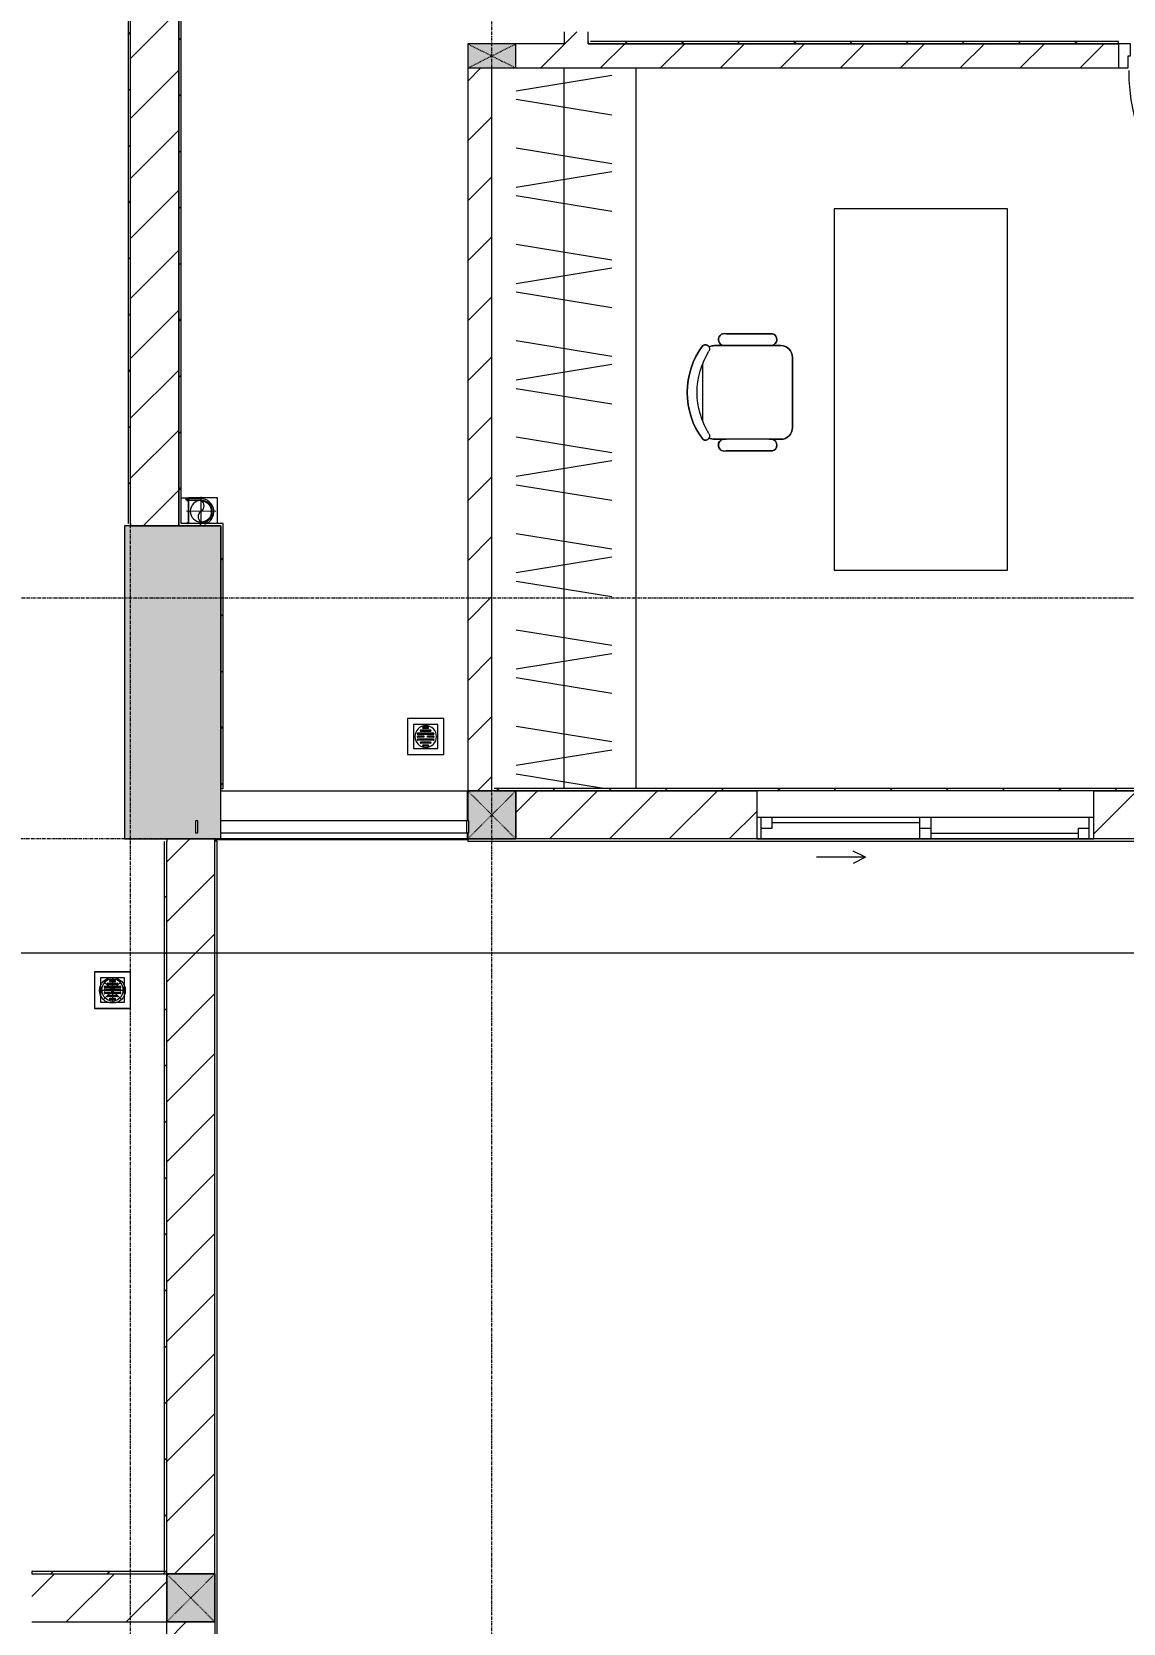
# Model space of a CAD drawing. Header units: millimetres. Extents: x 5356 to 209803, y -16346 to 109894.
# Drawn here: x 44043 to 48574, y 21282 to 27887 of the extents above; entities that cross this region are included whole.
import ezdxf

# ---------------------------------------------------------------- set-up
doc = ezdxf.new("R2010")
doc.units = ezdxf.units.MM
for name, pattern in [('Dash', [6, 3, -3]), ('Grid Line', [22.225, 12.7, -3.175, 3.175, -3.175]), ('IMPORT-CENTER _3_', [10.16, 6.35, -1.27, 1.27, -1.27])]:
    doc.linetypes.add(name, pattern=pattern)
for name, color, linetype, lineweight in [('0-1', 7, 'Continuous', 5), ('A-ANNO-DIMS', 211, 'Continuous', 9), ('A-ANNO-DIMS-220', 211, 'Continuous', 9), ('A-DETL-GENF-1', 9, 'Continuous', 9), ('A-DOOR-1', 9, 'Continuous', 9), ('A-FLOR-1', 9, 'Continuous', 9), ('A-FLOR-HRAL-1', 9, 'Continuous', 9), ('A-GLAZ', 151, 'Continuous', 9), ('A-WALL', 113, 'Continuous', 9), ('A-WALL-1', 253, 'Continuous', 18), ('A-WALL-2', 9, 'Continuous', 9), ('A-WALL-3', 113, 'Continuous', 18), ('A-WALL-PATT-1', 10, 'Continuous', 9), ('A-WALL-PATT-2', 9, 'Continuous', 9), ('A-WALL-PATT-3', 111, 'Continuous', 9), ('G-IMPT', 8, 'Continuous', 9), ('G-IMPT-2', 8, 'IMPORT-CENTER _3_', 9), ('I-FURN', 30, 'Continuous', 9), ('I-FURN-1', 9, 'Continuous', 9), ('I-WALL-1', 253, 'Continuous', 18), ('I-WALL-3', 2, 'Continuous', 18), ('M-EQPM', 50, 'Continuous', 9), ('S-COLS', 52, 'Continuous', 9), ('S-COLS-1', 254, 'Continuous', 5), ('S-COLS-2', 253, 'Continuous', 18), ('S-COLS-3', 9, 'Continuous', 9), ('S-COLS-4', 52, 'Continuous', 18), ('S-COLS-5', 52, 'Dash', 9), ('S-COLS-HDLN', 52, 'Dash', 9), ('S-COLS-HDLN-1', 9, 'Dash', 9), ('S-GRID-1', 1, 'Grid Line', 9)]:
    doc.layers.add(name, color=color, linetype=linetype, lineweight=lineweight)
doc.styles.add('Arial_2', font='arial_0.ttf', dxfattribs={"width": 0.9, "height": 660})
doc.dimstyles.new('1_Dim_chi_tiet_khu_đất_2', dxfattribs={"dimscale": 304.8, "dimtxt": 673.371204, "dimasz": 0.866142, "dimexe": 0.721785, "dimexo": 0.0625, "dimgap": 0.072178, "dimtad": 1, "dimdec": 0, "dimrnd": 5, "dimzin": 0, "dimdsep": 46, "dimtxsty": 'Arial_2', "dimblk1": 'OBLIQUE', "dimblk2": 'OBLIQUE', "dimsah": 1, "dimcen": 0.09, "dimdle": 0.721785, "dimazin": 0, "dimtfac": 1, "dimtdec": 4, "dimtix": 1, "dimtmove": 0, "dimatfit": 3, "dimfxl": 2.165354, "dimfxlon": 1, "dimtvp": 1, "dimtolj": 1, "dimtzin": 0, "dimarcsym": 2})
pattern_1 = [(45, (0, 0), (-124.4508, 124.4508), [])]
pattern_2 = [(45, (0, 0), (-116.6726, 116.6726), [])]

# ---------------------------------------------------------------- blocks, each defined once
blk = doc.blocks.new('NCV_TKTC_KET CAU_rvt-1-TKCS_MB ĐỊNH VỊ MỐC TỌA ĐỘ CÔNG TRÌNH')
at = {"layer": 'S-COLS-1'}
h = blk.add_hatch(color=256, dxfattribs=at)
h.paths.add_polyline_path([(44827.6, 24536.9), (44827.6, 25836.9), (44427.6, 25836.9), (44427.6, 24536.9), (44732.6, 24536.9)])
h.paths.add_polyline_path([(44732.6, 24561.9), (44722.6, 24561.9), (44722.6, 24611.9), (44732.6, 24611.9)])
at = {"layer": 'A-FLOR-1'}
blk.add_line((44802.6, 24535.3), (45852.6, 24535.3), dxfattribs=at)
at = {"layer": 'S-COLS-2'}
for p, q in [((44827.6, 25836.9), (44427.6, 25836.9)), ((44427.6, 25836.9), (44427.6, 24536.9)), ((44827.6, 24536.9), (44827.6, 25836.9)), ((44427.6, 24536.9), (44827.6, 24536.9))]:
    blk.add_line(p, q, dxfattribs=at)
blk = doc.blocks.new('DOOR_CW_01 CANH MO-PANEL KINH - DIW_01-900x2200-CỬA GỖ VÂN LAMINATE-553393-TKCS_MB ĐỊNH VỊ MỐC TỌA ĐỘ CÔNG TRÌNH')
at = {"layer": 'A-DETL-GENF-1'}
for p, q in [((-397, 872), (-357, 872)), ((-397, 752), (-397, 872)), ((-357, 872), (-357, 752)), ((-442, 737), (-442, 816.5)), ((-399, 820.5), (-438, 820.5)), ((-434, 799.5), (-434, 737)), ((-399, 803.5), (-430, 803.5)), ((-399, 831.8), (-397, 831.8)), ((-399, 792.2), (-399, 831.8)), ((-397, 792.2), (-397, 831.8)), ((-357, 792.2), (-357, 831.8)), ((-355, 831.8), (-357, 831.8)), ((-355, 792.2), (-355, 831.8)), ((-355, 820.5), (-316, 820.5)), ((-355, 803.5), (-324, 803.5)), ((-320, 799.5), (-320, 737)), ((-312, 737), (-312, 816.5)), ((-397, 792.2), (-399, 792.2)), ((-357, 752), (-397, 752)), ((-397, 738), (-391, 738)), ((-397, 738), (-397, 196)), ((-363, 752), (-391, 752)), ((-391, 752), (-391, 738)), ((-363, 738), (-363, 752)), ((-357, 738), (-363, 738)), ((-357, 792.2), (-355, 792.2)), ((-357, 196), (-357, 738)), ((-433.9, 711.2), (-427.3, 715.8)), ((-320.1, 711.2), (-326.7, 715.8)), ((-397, 196), (-391, 196)), ((-357, 182), (-397, 182)), ((-397, 182), (-397, 62)), ((-391, 196), (-391, 182)), ((-391, 182), (-363, 182)), ((-357, 196), (-363, 196)), ((-363, 182), (-363, 196)), ((-357, 62), (-357, 182)), ((-397, 62), (-357, 62))]:
    blk.add_line(p, q, dxfattribs=at)
blk.add_circle((-407, 60), 10, dxfattribs=at)
for centre, radius, start, end in [((-407, 60), 814, 360, 92), ((-438, 816.5), 4, 90, 180), ((-430, 799.5), 4, 90, 180), ((-324, 799.5), 4, 360, 90), ((-316, 816.5), 4, 0, 90), ((-397, 737), 45, 180, 215), ((-397, 737), 37, 180, 215), ((-357, 737), 37, 325, 0), ((-357, 737), 45, 325, 0)]:
    blk.add_arc(centre, radius, start, end, dxfattribs=at)
at = {"layer": 'A-DOOR-1'}
for p, q in [((-410, 50), (-450, 50)), ((-450, 50), (-450, -50)), ((-410, 0), (-410, 50)), ((-400, 0), (-410, 0)), ((-407, 50), (-382, 50)), ((-400, -50), (-400, 0)), ((410, 0), (400, 0)), ((400, 0), (400, -50)), ((450, 50), (410, 50)), ((410, 50), (410, 0)), ((450, -50), (450, 50)), ((-450, -50), (-400, -50)), ((400, -50), (450, -50))]:
    blk.add_line(p, q, dxfattribs=at)
blk = doc.blocks.new('TU DO LV A - TU DO LV A-V11-TKCS_MB ĐỊNH VỊ MỐC TỌA ĐỘ CÔNG TRÌNH')
at = {"layer": 'I-FURN'}
for p, q in [((10, 136.3), (68.9, 499)), ((169, 101), (104.4, 499)), ((202.5, 101), (267.1, 499)), ((404.3, 101), (468.9, 499)), ((569, 101), (504.4, 499)), ((602.5, 101), (667.1, 499)), ((804.3, 101), (868.9, 499)), ((969, 101), (904.4, 499)), ((1002.5, 101), (1067.1, 499)), ((1204.3, 101), (1268.9, 499)), ((1369, 101), (1304.4, 499)), ((1402.5, 101), (1467.1, 499)), ((1604.3, 101), (1668.9, 499)), ((1769, 101), (1704.4, 499)), ((1802.5, 101), (1867.1, 499)), ((2004.3, 101), (2068.9, 499)), ((2169, 101), (2104.4, 499)), ((2202.5, 101), (2267.1, 499)), ((2404.3, 101), (2468.9, 499)), ((2569, 101), (2504.4, 499)), ((2602.5, 101), (2667.1, 499)), ((2804.3, 101), (2868.9, 499)), ((2969, 101), (2904.4, 499)), ((10, 300), (3000, 300)), ((10, 0), (3000, 0))]:
    blk.add_line(p, q, dxfattribs=at)
at = {"layer": 'I-FURN-1'}
blk.add_line((10, 0), (3000, 0), dxfattribs=at)
blk = doc.blocks.new('BAN LV A - BAN LV A_dwg_ban hoc2-348006-TKCS_MB ĐỊNH VỊ MỐC TỌA ĐỘ CÔNG TRÌNH')
at = {"layer": 'I-FURN'}
for p, q in [((145.8, 437.4), (-145.8, 437.4)), ((-243, 354.4), (-243, 162)), ((-194.4, 388.8), (-194.4, 113.4)), ((194.4, 113.4), (194.4, 388.8)), ((194.4, 351.4), (194.4, 150.8)), ((243.7, 162), (243.7, 354.4)), ((-120.5, 64.8), (120.5, 64.8))]:
    blk.add_line(p, q, dxfattribs=at)
at = {"layer": 'I-FURN', "flags": 128}
blk.add_lwpolyline([(-737.8, 610.5), (-737.8, 1330.5), (-154.9, 1330.5), (762.2, 1330.5), (762.2, 610.5)], close=True, dxfattribs=at)
at = {"layer": 'I-FURN'}
for centre, radius, start, end in [((-145.8, 388.8), 48.6, 90, 180), ((145.8, 388.8), 48.6, 360, 90), ((-218.7, 347.3), 25.3, 343.7398, 163.7398), ((219.4, 347.3), 25.3, 16.2602, 170.70537), ((-218.7, 154.9), 25.3, 163.7398, 16.2602), ((219.4, 154.9), 25.3, 189.29463, 16.2602), ((-180.2, 75.4), 17.8, 57.97259, 216.69006), ((-145.8, 113.4), 48.6, 180, 207.58444), ((0, 359.3), 318.2, 237.57575, 302.42425), ((180.2, 75.4), 17.8, 323.30994, 122.02741), ((145.8, 113.4), 48.6, 332.41556, 0), ((0, 324), 324, 233.1301, 306.8699)]:
    blk.add_arc(centre, radius, start, end, dxfattribs=at)
blk = doc.blocks.new('BAN LV A - BAN LV A_dwg-348005-TKCS_MB ĐỊNH VỊ MỐC TỌA ĐỘ CÔNG TRÌNH')
at = {"extrusion": (0, 0, -1), "zscale": -1, "rotation": 180}
blk.add_blockref('BAN LV A - BAN LV A_dwg_ban hoc2-348006-TKCS_MB ĐỊNH VỊ MỐC TỌA ĐỘ CÔNG TRÌNH', (-729, 1383.7), dxfattribs=at)
blk = doc.blocks.new('BAN LV A - BAN LV A-348231-TKCS_MB ĐỊNH VỊ MỐC TỌA ĐỘ CÔNG TRÌNH')
at = {"layer": 'I-FURN-1'}
for p, q in [((534.6, 1270.3), (534.6, 1235.9)), ((923.4, 1232.9), (923.4, 1270.3)), ((486, 1221.7), (486, 1029.3)), ((972.7, 1029.3), (972.7, 1221.7)), ((534.6, 1029.3), (534.6, 994.9)), ((923.4, 994.9), (923.4, 1032.3)), ((583.2, 946.3), (874.8, 946.3)), ((1491.2, 773.2), (-8.8, 773.2)), ((-8.8, 773.2), (-8.8, 53.2)), ((1491.2, 53.2), (1491.2, 773.2)), ((-8.8, 53.2), (1491.2, 53.2))]:
    blk.add_line(p, q, dxfattribs=at)
for centre, radius, start, end in [((729, 1059.7), 324, 53.1301, 126.8699), ((548.9, 1308.3), 17.8, 143.30994, 240.59603), ((583.2, 1270.3), 48.6, 152.41556, 180), ((909.2, 1308.3), 17.8, 299.40397, 36.69006), ((874.8, 1270.3), 48.6, 360, 27.58444), ((510.3, 1228.8), 25.3, 16.2602, 196.2602), ((948.4, 1228.8), 25.3, 343.7398, 170.70537), ((510.3, 1036.4), 25.3, 196.2602, 343.7398), ((583.2, 994.9), 48.6, 180, 270), ((874.8, 994.9), 48.6, 270, 360), ((948.4, 1036.4), 25.3, 189.29463, 343.7398)]:
    blk.add_arc(centre, radius, start, end, dxfattribs=at)
blk.add_blockref('BAN LV A - BAN LV A_dwg-348005-TKCS_MB ĐỊNH VỊ MỐC TỌA ĐỘ CÔNG TRÌNH', (0, 0))
blk = doc.blocks.new('Railing - 50 x 10mm-457210-TKCS_MB ĐỊNH VỊ MỐC TỌA ĐỘ CÔNG TRÌNH')
at = {"layer": 'A-FLOR-HRAL-1'}
for p, q in [((25, 5), (-25, 5)), ((-25, 5), (-25, -5)), ((25, -5), (25, 5)), ((-25, -5), (25, -5))]:
    blk.add_line(p, q, dxfattribs=at)
blk = doc.blocks.new('Railing - Railing-641395-TKCS_MB ĐỊNH VỊ MỐC TỌA ĐỘ CÔNG TRÌNH')
at = {"layer": 'A-FLOR-HRAL-1'}
for p, q in [((22939.1, 15351.2), (21919.1, 15351.2)), ((21919.1, 15301.2), (22939.1, 15301.2))]:
    blk.add_line(p, q, dxfattribs=at)
at = {"rotation": 90.00000000000001}
for p in [(21819.1, 15326.2), (22944.1, 15326.2)]:
    blk.add_blockref('Railing - 50 x 10mm-457210-TKCS_MB ĐỊNH VỊ MỐC TỌA ĐỘ CÔNG TRÌNH', p, dxfattribs=at)
blk = doc.blocks.new('G1_SOF - BO TRU - 100x200-V63-TKCS_MB ĐỊNH VỊ MỐC TỌA ĐỘ CÔNG TRÌNH')
at = {"layer": 'S-COLS-3'}
blk.add_hatch(color=256, dxfattribs=at).paths.add_polyline_path([(50, -100), (50, 100), (-50, 100), (-50, -100)])
at = {"layer": 'S-COLS-2'}
for p, q in [((50, 100), (-50, 100)), ((-50, 100), (-50, -100)), ((50, -100), (50, 100)), ((-50, -100), (50, -100))]:
    blk.add_line(p, q, dxfattribs=at)
at = {"layer": 'S-COLS-HDLN-1'}
for p, q in [((50, 100), (-50, -100)), ((-50, 100), (50, -100))]:
    blk.add_line(p, q, dxfattribs=at)
blk = doc.blocks.new('NCV_TKTC_TANG 1_rvt-1-TKCS_MB ĐỊNH VỊ MỐC TỌA ĐỘ CÔNG TRÌNH')
at = {"layer": 'A-WALL-PATT-1'}
h = blk.add_hatch(dxfattribs=at)
h.set_pattern_fill('FP_2', color=256, style=0, pattern_type=2)
h.set_pattern_definition(pattern_1)
h.paths.add_polyline_path([(46252.6, 27836.9), (46352.6, 27836.9), (46352.6, 27886.9), (46252.6, 27886.9)])
h.paths.add_polyline_path([(46352.6, 28786.9), (46352.6, 28836.9), (46252.6, 28836.9), (46252.6, 28786.9), (46302.6, 28786.9)])
h = blk.add_hatch(dxfattribs=at)
h.set_pattern_fill('FP_2', color=256, style=0, pattern_type=2)
h.set_pattern_definition(pattern_1)
h.paths.add_polyline_path([(48554.2, 27736.9), (48554.2, 27836.9), (46052.6, 27836.9), (46052.6, 27736.9), (47721.6, 27736.9)])
h = blk.add_hatch(dxfattribs=at)
h.set_pattern_fill('FP_2', color=256, style=0, pattern_type=2)
h.set_pattern_definition(pattern_1)
h.paths.add_polyline_path([(45852.6, 24736.9), (45952.6, 24736.9), (45952.6, 27736.9), (45852.6, 27736.9), (45852.6, 24746.9)])
at = {"layer": 'A-WALL-PATT-2'}
h = blk.add_hatch(dxfattribs=at)
h.set_pattern_fill('FP_3', color=256, style=0, pattern_type=2)
h.set_pattern_definition(pattern_2)
h.paths.add_polyline_path([(44652.6, 25836.9), (44662.6, 25836.9), (44662.6, 28836.9), (44652.6, 28836.9), (44652.6, 26063.1)])
h = blk.add_hatch(dxfattribs=at)
h.set_pattern_fill('FP_3', color=256, style=0, pattern_type=2)
h.set_pattern_definition(pattern_2)
h.paths.add_polyline_path([(49552.6, 27836.9), (49662.6, 27836.9), (49662.6, 27846.9), (49454.2, 27846.9), (49454.2, 27836.9)])
h.paths.add_polyline_path([(47721.6, 27836.9), (48554.2, 27836.9), (48554.2, 27846.9), (46352.6, 27846.9), (46352.6, 27836.9), (46511.2, 27836.9)])
h = blk.add_hatch(dxfattribs=at)
h.set_pattern_fill('FP_3', color=256, style=0, pattern_type=2)
h.set_pattern_definition(pattern_2)
h.paths.add_polyline_path([(44837.6, 25836.9), (44837.6, 25846.9), (44662.6, 25846.9), (44662.6, 25836.9), (44827.6, 25836.9)])
h = blk.add_hatch(dxfattribs=at)
h.set_pattern_fill('FP_3', color=256, style=0, pattern_type=2)
h.set_pattern_definition(pattern_2)
h.paths.add_polyline_path([(44827.6, 24746.9), (44837.6, 24746.9), (44837.6, 25836.9), (44827.6, 25836.9), (44827.6, 25076.9)])
h = blk.add_hatch(dxfattribs=at)
h.set_pattern_fill('FP_3', color=256, style=0, pattern_type=2)
h.set_pattern_definition(pattern_2)
h.paths.add_polyline_path([(48932.1, 24736.9), (49552.6, 24736.9), (49552.6, 24746.9), (45962.6, 24746.9), (45962.6, 24736.9), (48452.6, 24736.9)])
at = {"layer": 'A-WALL-1'}
for p, q in [((46252.6, 27836.9), (46052.6, 27836.9)), ((46352.6, 27836.9), (46352.6, 27846.9)), ((45952.6, 24736.9), (45952.6, 27736.9)), ((45852.6, 24746.9), (45852.6, 24736.9)), ((45852.6, 24736.9), (45952.6, 24736.9))]:
    blk.add_line(p, q, dxfattribs=at)
at = {"layer": 'A-WALL-2'}
for p, q in [((46252.6, 27886.9), (46252.6, 27836.9)), ((46352.6, 27846.9), (46352.6, 27886.9)), ((48554.2, 27836.9), (46352.6, 27836.9)), ((46352.6, 27836.9), (48554.2, 27836.9)), ((45852.6, 27736.9), (45852.6, 24746.9)), ((46052.6, 27736.9), (48554.2, 27736.9)), ((44827.6, 24736.9), (45852.2, 24736.9)), ((45852.2, 24611.9), (45852.2, 24736.9)), ((45852.2, 24536.9), (44827.6, 24536.9)), ((45852.2, 24536.9), (45852.2, 24561.9))]:
    blk.add_line(p, q, dxfattribs=at)
at = {"layer": 'I-WALL-1'}
for p, q in [((44652.6, 28836.9), (44652.6, 25836.9)), ((44662.6, 25846.9), (44662.6, 28826.9)), ((46352.6, 27846.9), (46352.6, 27836.9)), ((48554.2, 27846.9), (46362.6, 27846.9)), ((48554.2, 27836.9), (48554.2, 27846.9)), ((44652.6, 25836.9), (44662.6, 25836.9)), ((44837.6, 25846.9), (44662.6, 25846.9)), ((44662.6, 25836.9), (44827.6, 25836.9)), ((44827.6, 25836.9), (44827.6, 24746.9)), ((44837.6, 25836.9), (44837.6, 25846.9)), ((44837.6, 24746.9), (44837.6, 25836.9)), ((44827.6, 24746.9), (44837.6, 24746.9)), ((49542.6, 24746.9), (45962.6, 24746.9)), ((45962.6, 24736.9), (47052.6, 24736.9)), ((48452.6, 24736.9), (49552.6, 24736.9))]:
    blk.add_line(p, q, dxfattribs=at)
at = {"layer": 'A-DOOR-1', "rotation": 180}
blk.add_blockref('DOOR_CW_01 CANH MO-PANEL KINH - DIW_01-900x2200-CỬA GỖ VÂN LAMINATE-553393-TKCS_MB ĐỊNH VỊ MỐC TỌA ĐỘ CÔNG TRÌNH', (49004.2, 27786.9), dxfattribs=at)
at = {"layer": 'A-FLOR-HRAL-1'}
blk.add_blockref('Railing - Railing-641395-TKCS_MB ĐỊNH VỊ MỐC TỌA ĐỘ CÔNG TRÌNH', (22908.5, 9260.7), dxfattribs=at)
at = {"layer": 'I-FURN-1'}
for name, p, rotation in [('TU DO LV A - TU DO LV A-V11-TKCS_MB ĐỊNH VỊ MỐC TỌA ĐỘ CÔNG TRÌNH', (46552.6, 24736.9), 89.99999999999993), ('BAN LV A - BAN LV A-348231-TKCS_MB ĐỊNH VỊ MỐC TỌA ĐỘ CÔNG TRÌNH', (48147.4, 25661.2), 90.0000000000001)]:
    blk.add_blockref(name, p, dxfattribs=dict(at, rotation=rotation))
at = {"layer": 'S-COLS-3', "rotation": 89.99999999999945}
blk.add_blockref('G1_SOF - BO TRU - 100x200-V63-TKCS_MB ĐỊNH VỊ MỐC TỌA ĐỘ CÔNG TRÌNH', (45952.6, 27786.9), dxfattribs=at)
blk = doc.blocks.new('1_FAMILY RVT - W01-WxH 1400x1400xmm-389822-TKCS_MB ĐỊNH VỊ MỐC TỌA ĐỘ CÔNG TRÌNH')
at = {"layer": 'A-GLAZ'}
for p, q in [((248.4, 172.39), (299.2, 197.79)), ((248.4, 172.39), (299.2, 146.99)), ((248.4, 172.39), (451.6, 172.39)), ((-700, 96.19), (-700, -103.81)), ((700, 96.19), (-700, 96.19)), ((-700, 96.19), (-636.5, 96.19)), ((-680.95, 96.19), (-680.95, 7.29)), ((-636.5, 96.19), (-22.225, 96.19)), ((-636.5, 96.19), (-636.5, 51.74)), ((-636.5, 73.965), (-22.225, 73.965)), ((-22.225, 7.29), (-22.225, 96.19)), ((-22.225, 96.19), (22.225, 96.19)), ((22.225, 96.19), (680.95, 96.19)), ((22.225, 96.19), (22.225, 7.29)), ((680.95, 96.19), (700, 96.19)), ((680.95, 96.19), (680.95, 7.29)), ((700, -103.81), (700, 96.19)), ((-700, 7.29), (-680.95, 7.29)), ((-636.5, 51.74), (-680.95, 51.74)), ((-680.95, 7.29), (-22.225, 7.29)), ((22.225, 51.74), (-22.225, 51.74)), ((-22.225, 7.29), (22.225, 7.29)), ((22.225, 29.515), (636.5, 29.515)), ((22.225, 7.29), (636.5, 7.29)), ((636.5, 51.74), (636.5, 7.29)), ((680.95, 51.74), (636.5, 51.74)), ((636.5, 7.29), (700, 7.29)), ((-700, -103.81), (700, -103.81))]:
    blk.add_line(p, q, dxfattribs=at)
blk = doc.blocks.new('TKTC_XREF_251221_MB TANG 1 - TKTC_XREF_260130_MB TANG 1_dwg_CUM U_DN100-V285-TKCS_MB ĐỊNH VỊ MỐC TỌA ĐỘ CÔNG TRÌNH')
at = {"layer": 'G-IMPT'}
blk.add_hatch(color=256, dxfattribs=at).paths.add_polyline_path([(0, -61), (15.8, -58.9), (30.5, -52.8), (43.1, -43.1), (52.8, -30.5), (58.9, -15.8), (61, 0), (58.9, 15.8), (52.8, 30.5), (43.1, 43.1), (30.5, 52.8), (15.8, 58.9), (0, 61), (0, 57), (14.8, 55.1), (28.5, 49.4), (40.3, 40.3), (49.4, 28.5), (55.1, 14.8), (57, 0), (55.1, -14.8), (49.4, -28.5), (40.3, -40.3), (28.5, -49.4), (14.8, -55.1), (0, -57)])
for p, q in [((-79.1, 66.6), (-79.1, 63.4)), ((-76.6, 66.6), (-76.6, 63.4)), ((-74.6, 66.6), (-74.6, 63.4)), ((-72.7, 69.3), (-72.7, 60.7)), ((-66.9, 67.9), (-71.7, 67.9)), ((-66.9, 62.1), (-71.7, 62.1)), ((-65, 69), (0, 69)), ((-66.9, -59.2), (-71.7, -59.2))]:
    blk.add_line(p, q, dxfattribs=at)
at = {"layer": 'G-IMPT', "flags": 128}
for points in [[(-72.7, 67.6), (-78.1, 67.6), (-78.1, 62.4), (-72.7, 62.4)], [(-71.7, 59.2), (-66.9, 59.2), (-66.9, 70.8), (-71.7, 70.8)], [(-66.9, 70.8), (-66.9, 72.7), (-65, 72.7), (-65, 57.3), (-66.9, 57.3), (-66.9, 59.2)], [(-65, 61), (0, 61), (0, 57)], [(-66.9, -59.2), (-66.9, -57.3), (-65, -57.3), (-65, -61)], [(-65, -61), (0, -61), (0, -57)]]:
    blk.add_lwpolyline(points, dxfattribs=at)
at = {"layer": 'G-IMPT'}
for centre, radius, start, end in [((-78.1, 66.6), 0.96, 90, 180), ((-78.1, 63.4), 0.96, 180, 270), ((-71.1, 69.3), 1.56, 112.61986, 247.38014), ((-67.9, 65), 4.8, 143.1301, 216.8699), ((-71.1, 60.7), 1.56, 112.61986, 247.38014), ((0, 0), 69, 287.48061, 90), ((0, 0), 61, 270, 90), ((0, 0), 57, 270, 90), ((-71.1, -60.7), 1.56, 112.61986, 247.38014)]:
    blk.add_arc(centre, radius, start, end, dxfattribs=at)
blk = doc.blocks.new('TKTC_XREF_251221_MB TANG 1 - TKTC_XREF_260130_MB TANG 1_dwg_$cc-V286-TKCS_MB ĐỊNH VỊ MỐC TỌA ĐỘ CÔNG TRÌNH')
at = {"layer": 'G-IMPT'}
blk.add_circle((0, 0), 0.5, dxfattribs=at)
for centre, radius, start, end in [((0, 0), 0.5, 90, 270), ((0.188, 0.25), 0.313, 126.8699, 233.1301), ((-0.188, -0.25), 0.313, 306.8699, 53.1301)]:
    blk.add_arc(centre, radius, start, end, dxfattribs=at)
at = {"layer": 'G-IMPT-2'}
for p, q in [((-0.673, 0), (0.673, 0)), ((0, -0.556), (0, 0.673))]:
    blk.add_line(p, q, dxfattribs=at)
blk = doc.blocks.new('TKTC_XREF_251221_MB TANG 1 - TKTC_XREF_260130_MB TANG 1_dwg_THU NUOC - THU NUOC-444531-TKCS_MB TẦNG 1-4202120-TKCS_MB ĐỊNH VỊ MỐC TỌA ĐỘ CÔNG TRÌNH')
at = {"layer": 'M-EQPM'}
for p, q in [((-23.3, 10.8), (40.9, 10.8)), ((40.9, 4.8), (-23.3, 4.8)), ((-11, 23.3), (28.5, 23.3)), ((28.5, 17.3), (-11, 17.3)), ((-1.1, 35.6), (18.5, 35.6)), ((18.5, 29.6), (-1.1, 29.6)), ((-23.3, -13.6), (40.9, -13.6)), ((40.9, -19.6), (-23.3, -19.6)), ((-11, -26.1), (28.5, -26.1)), ((28.5, -32.1), (-11, -32.1)), ((-1.1, -38.5), (18.5, -38.5)), ((18.5, -44.5), (-1.1, -44.5))]:
    blk.add_line(p, q, dxfattribs=at)
at = {"layer": 'M-EQPM', "flags": 128}
for points in [[(83.7, -79.4), (83.7, 70.6), (-66.3, 70.6), (-66.3, -79.4)], [(58.7, -54.4), (58.7, 45.6), (-41.3, 45.6), (-41.3, -54.4)]]:
    blk.add_lwpolyline(points, close=True, dxfattribs=at)
for points in [[(-23.3, -1.2), (0.7, -1.2), (0.7, -7.2), (-23.3, -7.2)], [(40.9, -7.2), (16.7, -7.2), (16.7, -1.2), (40.9, -1.2)]]:
    blk.add_lwpolyline(points, dxfattribs=at)
at = {"layer": 'M-EQPM'}
for centre, radius, start, end in [((8.7, -4.4), 45, 360, 180), ((8.7, -4.4), 45, 360, 180), ((-23.3, 7.8), 3, 90, 270), ((-11, 20.3), 3, 90, 270), ((-1.1, 32.6), 3, 90, 270), ((18.5, 32.6), 3, 270, 90), ((28.5, 20.3), 3, 270, 90), ((40.9, 7.8), 3, 270, 90), ((8.7, -4.4), 45, 180, 360), ((8.7, -4.4), 45, 180, 360), ((-23.3, -4.2), 3, 90, 270), ((-23.3, -16.6), 3, 90, 270), ((-11, -29.1), 3, 90, 270), ((-1.1, -41.5), 3, 90, 270), ((18.5, -41.5), 3, 270, 90), ((28.5, -29.1), 3, 270, 90), ((40.9, -4.2), 3, 270, 90), ((40.9, -16.6), 3, 270, 90)]:
    blk.add_arc(centre, radius, start, end, dxfattribs=at)
blk = doc.blocks.new('TKTC_XREF_251221_MB TANG 1 - TKTC_XREF_260130_MB TANG 1_dwg_FD-4202126-TKCS_MB ĐỊNH VỊ MỐC TỌA ĐỘ CÔNG TRÌNH')
at = {"layer": 'G-IMPT'}
for p, q in [((53.3, 0), (-53.3, 0)), ((-37.7, 37.7), (37.7, -37.7)), ((37.7, 37.7), (-37.7, -37.7)), ((0, 53.3), (0, -53.3))]:
    blk.add_line(p, q, dxfattribs=at)
at = {"layer": 'G-IMPT', "flags": 128}
blk.add_lwpolyline([(-75, -75), (75, -75), (75, 75), (-75, 75)], close=True, dxfattribs=at)
at = {"layer": 'G-IMPT'}
blk.add_circle((0, 0), 53.3, dxfattribs=at)
blk = doc.blocks.new('TKTC_XREF_251221_MB TANG 1 - TKTC_XREF_260130_MB TANG 1_dwg-4202109-TKCS_MB ĐỊNH VỊ MỐC TỌA ĐỘ CÔNG TRÌNH')
at = {"layer": 'G-IMPT'}
for p, q in [((-158489.1, -375394), (-158459.1, -375394)), ((-158459.1, -375393.9), (-158459.1, -375499.7)), ((-158339.1, -375392), (-158339.1, -375499.7))]:
    blk.add_line(p, q, dxfattribs=at)
at = {"layer": 'G-IMPT', "flags": 128}
blk.add_lwpolyline([(-158459, -375499.7), (-158459, -375392.2), (-158339.1, -375392.2)], dxfattribs=at)
at = {"xscale": 0.789473684210524, "yscale": 0.789473684210524, "zscale": 0.789473684210524, "rotation": 0.06930925665188988}
blk.add_blockref('TKTC_XREF_251221_MB TANG 1 - TKTC_XREF_260130_MB TANG 1_dwg_CUM U_DN100-V285-TKCS_MB ĐỊNH VỊ MỐC TỌA ĐỘ CÔNG TRÌNH', (-158407.7, -375451.5), dxfattribs=at)
at = {"extrusion": (0, 0, -1), "xscale": 90.00000000005114, "yscale": 90.00000000005114, "zscale": -90.00000000005114, "rotation": 0.3047175217251739}
blk.add_blockref('TKTC_XREF_251221_MB TANG 1 - TKTC_XREF_260130_MB TANG 1_dwg_$cc-V286-TKCS_MB ĐỊNH VỊ MỐC TỌA ĐỘ CÔNG TRÌNH', (158406.2, -375449.7), dxfattribs=at)
for name, p in [('TKTC_XREF_251221_MB TANG 1 - TKTC_XREF_260130_MB TANG 1_dwg_THU NUOC - THU NUOC-444531-TKCS_MB TẦNG 1-4202120-TKCS_MB ĐỊNH VỊ MỐC TỌA ĐỘ CÔNG TRÌNH', (-157482.3, -376380.4)), ('TKTC_XREF_251221_MB TANG 1 - TKTC_XREF_260130_MB TANG 1_dwg_FD-4202126-TKCS_MB ĐỊNH VỊ MỐC TỌA ĐỘ CÔNG TRÌNH', (-158774.2, -377438.3)), ('TKTC_XREF_251221_MB TANG 1 - TKTC_XREF_260130_MB TANG 1_dwg_THU NUOC - THU NUOC-444531-TKCS_MB TẦNG 1-4202120-TKCS_MB ĐỊNH VỊ MỐC TỌA ĐỘ CÔNG TRÌNH', (-158782.8, -377432.1))]:
    blk.add_blockref(name, p)
blk = doc.blocks.new('TKTC_XREF_251221_MB TANG 1 - TKTC_XREF_251221_MB TANG 1-2038492-TKCS_MB ĐỊNH VỊ MỐC TỌA ĐỘ CÔNG TRÌNH')
blk.add_blockref('TKTC_XREF_251221_MB TANG 1 - TKTC_XREF_260130_MB TANG 1_dwg-4202109-TKCS_MB ĐỊNH VỊ MỐC TỌA ĐỘ CÔNG TRÌNH', (169499.1, 384109.7))
blk = doc.blocks.new('G1_SOF - BO TRU - 200x200-3050151-TKCS_MB ĐỊNH VỊ MỐC TỌA ĐỘ CÔNG TRÌNH')
at = {"layer": 'S-COLS-HDLN'}
for p, q in [((-100, 100), (100, -100)), ((100, 100), (-100, -100))]:
    blk.add_line(p, q, dxfattribs=at)
blk = doc.blocks.new('DIMBLOCK7-TKCS_MB ĐỊNH VỊ MỐC TỌA ĐỘ CÔNG TRÌNH')
at = {"layer": 'A-ANNO-DIMS-220'}
for p, q in [((33652.6, 24724.5), (33652.6, 23844.5)), ((33652.6, 24064.5), (33652.6, 24724.5)), ((127252.6, 24724.5), (127252.6, 23844.5)), ((127252.6, 24064.5), (127252.6, 24724.5)), ((33432.6, 24064.5), (127472.6, 24064.5))]:
    blk.add_line(p, q, dxfattribs=at)
at = {"layer": 'A-ANNO-DIMS-220', "lineweight": 25}
for p, q in [((33652.6, 24064.5), (33784.6, 24196.5)), ((127252.6, 24064.5), (127384.6, 24196.5)), ((33652.6, 24064.5), (33520.6, 23932.5)), ((127252.6, 24064.5), (127120.6, 23932.5))]:
    blk.add_line(p, q, dxfattribs=at)
at = {"layer": 'A-ANNO-DIMS-220', "color": 0, "insert": (79313, 24943.3), "char_height": 660, "width": 2734.923, "attachment_point": 1, "line_spacing_factor": 0.941778, "style": 'Arial_2'}
blk.add_mtext('93600', dxfattribs=at)
blk = doc.blocks.new('_Oblique')
at = {"color": 0, "linetype": 'ByBlock', "lineweight": -2}
blk.add_line((-0.5, -0.5), (0.5, 0.5), dxfattribs=at)

msp = doc.modelspace()

# ---------------------------------------------------------------- hatches: boundary and pattern name
at = {"layer": 'A-WALL-PATT-3'}
h = msp.add_hatch(dxfattribs=at)
h.set_pattern_fill('FP_8', color=256, style=0, pattern_type=2)
h.set_pattern_definition(pattern_2)
h.paths.add_polyline_path([(44452.6, 25846.9), (44452.6, 33536.9), (44442.6, 33536.9), (44442.6, 25846.9)])
h = msp.add_hatch(dxfattribs=at)
h.set_pattern_fill('FP_1', color=256, style=0, pattern_type=2)
h.set_pattern_definition(pattern_1)
h.paths.add_polyline_path([(44652.6, 25836.9), (44652.6, 28836.9), (44452.6, 28836.9), (44452.6, 25836.9)])
h.paths.add_polyline_path([(44652.6, 29036.9), (44652.6, 32237), (44452.6, 32237), (44452.6, 29036.9)])
h = msp.add_hatch(dxfattribs=at)
h.set_pattern_fill('FP_1', color=256, style=0, pattern_type=2)
h.set_pattern_definition(pattern_1)
h.paths.add_polyline_path([(49452.6, 24536.9), (49452.6, 24736.9), (48452.6, 24736.9), (48452.6, 24537.4), (49442.6, 24537.4)])
h.paths.add_polyline_path([(46052.6, 24537.4), (47052.6, 24537.4), (47052.6, 24736.9), (46052.6, 24736.9)])
h = msp.add_hatch(dxfattribs=at)
h.set_pattern_fill('FP_8', color=256, style=0, pattern_type=2)
h.set_pattern_definition(pattern_2)
h.paths.add_polyline_path([(44602.6, 21496.9), (44602.6, 24526.9), (44592.6, 24526.9), (44592.6, 21496.9)])
h = msp.add_hatch(dxfattribs=at)
h.set_pattern_fill('FP_1', color=256, style=0, pattern_type=2)
h.set_pattern_definition(pattern_1)
h.paths.add_polyline_path([(44602.6, 17636.9), (44802.6, 17636.9), (44802.6, 21286.9), (44602.6, 21286.9), (44602.6, 17646.9)])
h.paths.add_polyline_path([(44802.6, 21486.9), (44802.6, 24537.4), (44602.6, 24537.4), (44602.6, 21486.9)])
h = msp.add_hatch(dxfattribs=at)
h.set_pattern_fill('FP_8', color=256, style=0, pattern_type=2)
h.set_pattern_definition(pattern_2)
h.paths.add_polyline_path([(42402.6, 21486.9), (42752.6, 21486.9), (42750.4, 21496.9), (42062.6, 21496.9), (42062.6, 21486.9), (42274.7, 21486.9)])
h.paths.add_polyline_path([(44602.6, 21486.9), (44602.6, 21496.9), (44042.6, 21496.9), (44042.6, 21486.9), (44090.3, 21486.9)])
h = msp.add_hatch(dxfattribs=at)
h.set_pattern_fill('FP_1', color=256, style=0, pattern_type=2)
h.set_pattern_definition(pattern_1)
h.paths.add_polyline_path([(44602.6, 21286.9), (44602.6, 21486.9), (44042.6, 21486.9), (44042.6, 21286.9), (44592.6, 21286.9)])
h.paths.add_polyline_path([(42402.6, 21286.9), (42752.6, 21286.9), (42752.6, 21486.9), (42402.6, 21486.9), (42402.6, 21326.9)])
at = {"layer": 'S-COLS-1'}
for points in [[(46052.6, 24536.9), (46052.6, 24736.9), (45852.6, 24736.9), (45852.6, 24611.9), (45857.6, 24611.9), (45857.6, 24561.9), (45852.6, 24561.9), (45852.6, 24536.9)], [(44602.6, 21286.9), (44802.6, 21286.9), (44802.6, 21486.9), (44602.6, 21486.9)]]:
    msp.add_hatch(color=256, dxfattribs=at).paths.add_polyline_path(points)

# ---------------------------------------------------------------- linework, layer by layer
at = {"layer": 'A-WALL'}
for p, q in [((46052.6, 24736.9), (46052.6, 24537.4)), ((44602.6, 17636.9), (44602.6, 24526.9)), ((44802.6, 21486.9), (44802.6, 24527.4)), ((47052.6, 24537.4), (46052.6, 24537.4)), ((49442.6, 24537.4), (48452.6, 24537.4)), ((44042.6, 21486.9), (44802.6, 21486.9)), ((44042.6, 21286.9), (44592.6, 21286.9)), ((44802.6, 21286.9), (44602.6, 21286.9))]:
    msp.add_line(p, q, dxfattribs=at)
at = {"layer": 'A-WALL-3'}
for p, q in [((44652.6, 25836.9), (44652.6, 28836.9)), ((44452.6, 25846.9), (44452.6, 25836.9)), ((44452.6, 25836.9), (44652.6, 25836.9)), ((47052.6, 24736.9), (46052.6, 24736.9)), ((49452.6, 24736.9), (48452.6, 24736.9)), ((44602.6, 24537.4), (44602.6, 24526.9)), ((44802.6, 24537.4), (44602.6, 24537.4)), ((44802.6, 24527.4), (44802.6, 24537.4)), ((44812.6, 24527.4), (44802.6, 24527.4)), ((44812.6, 17226.9), (44812.6, 24527.4)), ((46052.6, 24537.4), (45852.6, 24537.4)), ((45852.6, 24537.4), (45852.6, 24527.4)), ((45852.6, 24527.4), (49442.6, 24527.4)), ((44802.6, 21486.9), (44802.6, 17236.9)), ((44592.6, 21286.9), (44602.6, 21286.9))]:
    msp.add_line(p, q, dxfattribs=at)
at = {"layer": 'I-WALL-3'}
for p, q in [((44442.6, 33536.9), (44442.6, 25846.9)), ((44452.6, 25846.9), (44452.6, 33536.9)), ((44592.6, 24526.9), (44592.6, 21496.9)), ((44592.6, 21496.9), (44042.6, 21496.9)), ((44042.6, 21496.9), (44042.6, 21486.9))]:
    msp.add_line(p, q, dxfattribs=at)
at = {"layer": 'S-COLS'}
for p, q in [((46052.6, 24537.4), (46052.6, 24736.9)), ((44802.6, 21486.9), (44602.6, 21486.9)), ((44602.6, 21486.9), (44602.6, 21286.9)), ((44602.6, 21286.9), (44802.6, 21286.9))]:
    msp.add_line(p, q, dxfattribs=at)
at = {"layer": 'S-COLS-4'}
for p, q in [((46052.6, 24736.9), (45852.6, 24736.9)), ((45852.6, 24736.9), (45852.6, 24611.9)), ((45852.6, 24561.9), (45852.6, 24536.9)), ((45852.6, 24536.9), (46052.6, 24536.9)), ((46052.6, 24536.9), (46052.6, 24537.4)), ((44802.6, 21286.9), (44802.6, 21486.9))]:
    msp.add_line(p, q, dxfattribs=at)
at = {"layer": 'S-GRID-1'}
for p, q in [((44452.6, 20960.6), (44452.6, 80482.7)), ((45952.6, 20960.6), (45952.6, 80482.7)), ((128757.8, 25536.9), (32145.8, 25536.9)), ((131551.8, 24536.9), (29351.8, 24536.9))]:
    msp.add_line(p, q, dxfattribs=at)

# ---------------------------------------------------------------- block references
at = {"layer": '0-1'}
for name in ['NCV_TKTC_KET CAU_rvt-1-TKCS_MB ĐỊNH VỊ MỐC TỌA ĐỘ CÔNG TRÌNH', 'NCV_TKTC_TANG 1_rvt-1-TKCS_MB ĐỊNH VỊ MỐC TỌA ĐỘ CÔNG TRÌNH']:
    msp.add_blockref(name, (0, 0), dxfattribs=at)
at = {"layer": 'A-GLAZ', "rotation": 180}
msp.add_blockref('1_FAMILY RVT - W01-WxH 1400x1400xmm-389822-TKCS_MB ĐỊNH VỊ MỐC TỌA ĐỘ CÔNG TRÌNH', (47752.6, 24633.1), dxfattribs=at)
at = {"layer": 'M-EQPM'}
msp.add_blockref('TKTC_XREF_251221_MB TANG 1 - TKTC_XREF_251221_MB TANG 1-2038492-TKCS_MB ĐỊNH VỊ MỐC TỌA ĐỘ CÔNG TRÌNH', (33652.6, 17236.9), dxfattribs=at)
at = {"layer": 'S-COLS-5'}
for p in [(45952.6, 24636.9), (44702.6, 21386.9)]:
    msp.add_blockref('G1_SOF - BO TRU - 200x200-3050151-TKCS_MB ĐỊNH VỊ MỐC TỌA ĐỘ CÔNG TRÌNH', p, dxfattribs=at)

# ---------------------------------------------------------------- dimensions: what is measured, and where the dimension line sits
at = {"layer": 'A-ANNO-DIMS'}
dim = msp.add_linear_dim(base=(127252.6, 24064.5), p1=(33652.6, 24724.5), p2=(127252.6, 24724.5), dimstyle='1_Dim_chi_tiet_khu_đất_2', override={"dimpost": '<>', "dimfxl": 93600}, dxfattribs=at)
dim.commit()
dim.dimension.update_dxf_attribs({"geometry": 'DIMBLOCK7-TKCS_MB ĐỊNH VỊ MỐC TỌA ĐỘ CÔNG TRÌNH', "text_midpoint": (80452.6, 24423.7)})

doc.saveas('drawing.dxf')
